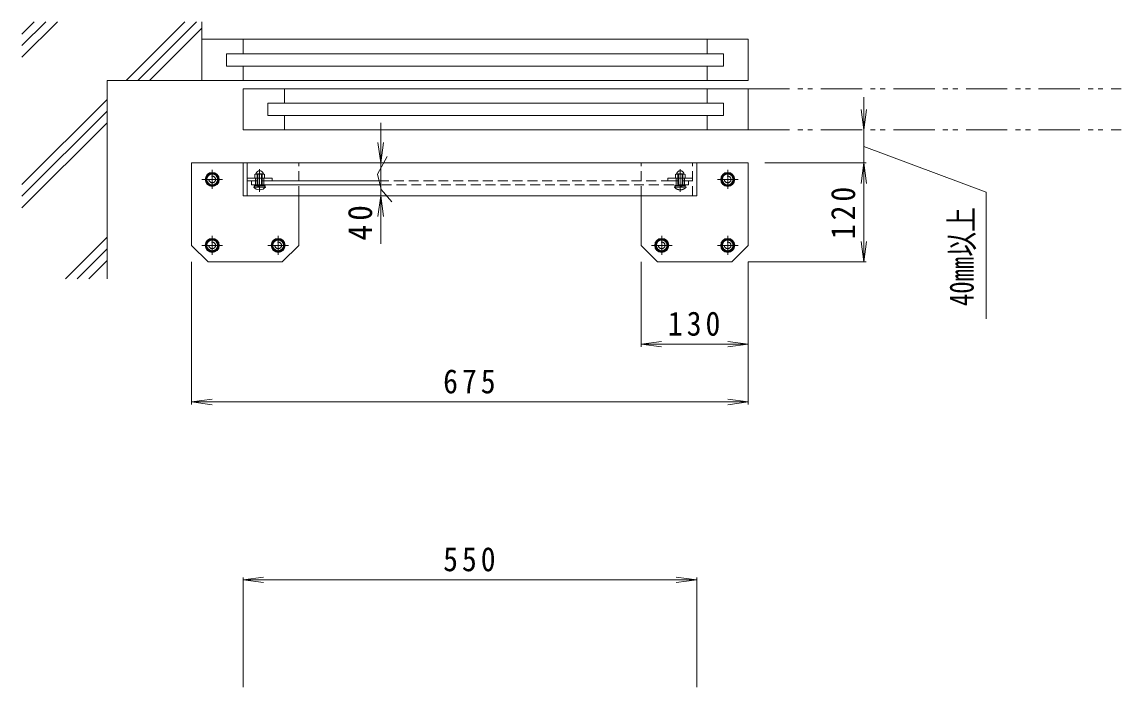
# Model space of a CAD drawing. Units: millimetres at full size, sheet at 1:10. Extents: x -874 to 1816, y -1357 to 1045.
# Drawn here: x -680 to 653, y 238 to 1045 of the extents above; entities that cross this region are included whole.
import ezdxf
from ezdxf.enums import TextEntityAlignment as Align

# ---------------------------------------------------------------- set-up
doc = ezdxf.new("R2010")
doc.units = ezdxf.units.MM
doc.header["$LTSCALE"] = 10
for name, pattern in [('CHAIN1', [8, 5, -1, 1, -1]), ('DASHED1', [1.8, 1.2, -0.6]), ('DOUBLE_CHAIN1', [8.8, 5, -1, 0.6, -0.6, 0.6, -1])]:
    doc.linetypes.add(name, pattern=pattern)
for name, color, linetype, lineweight in [('0-0_通り芯', 4, 'Continuous', 9), ('0-1_躯体', 3, 'CHAIN1', 9), ('0-2_仕上', 6, 'Continuous', 5), ('0-4_その他', 7, 'Continuous', 9), ('0-5_寸法', 2, 'Continuous', 9), ('0-9', 2, 'Continuous', 9), ('0-A', 2, 'Continuous', 9), ('0-B', 2, 'Continuous', 9), ('0-E', 7, 'Continuous', 9), ('0-F', 7, 'Continuous', 9)]:
    doc.layers.add(name, color=color, linetype=linetype, lineweight=lineweight)
doc.styles.add('ＭＳ ゴシック', font='')
doc.styles.get('ＭＳ ゴシック').set_extended_font_data('MS Gothic')

msp = doc.modelspace()

# ---------------------------------------------------------------- linework, layer by layer
at = {"layer": '0-0_通り芯'}
for p, q in [((-473.95, 774.19), (-473.95, 874.19)), ((201.05, 874.19), (-473.95, 874.19)), ((-411.45, 834.19), (-411.45, 874.19)), ((-406.45, 834.19), (-406.45, 874.19)), ((138.55, 834.19), (138.55, 874.19)), ((201.05, 774.19), (201.05, 874.19)), ((138.55, 834.19), (-411.45, 834.19)), ((-343.95, 774.19), (-343.95, 834.19)), ((71.05, 774.19), (71.05, 834.19)), ((-473.95, 774.19), (-453.95, 754.19)), ((-363.95, 754.19), (-343.95, 774.19)), ((91.05, 754.19), (71.05, 774.19)), ((201.05, 774.19), (181.05, 754.19)), ((-363.95, 754.19), (-453.95, 754.19)), ((91.05, 754.19), (181.05, 754.19))]:
    msp.add_line(p, q, dxfattribs=at)
at = {"layer": '0-0_通り芯', "linetype": 'DASHED1'}
for p, q in [((-343.95, 834.19), (-343.95, 874.19)), ((71.05, 834.19), (71.05, 874.19)), ((133.55, 834.19), (133.55, 874.19))]:
    msp.add_line(p, q, dxfattribs=at)
at = {"layer": '0-0_通り芯', "linetype": 'CHAIN1'}
for p, q in [((-436.45, 854.19), (-461.46, 854.19)), ((-448.95, 865.69), (-448.95, 842.69)), ((188.55, 854.19), (163.54, 854.19)), ((176.05, 865.69), (176.05, 842.69)), ((-436.45, 774.19), (-461.46, 774.19)), ((-448.95, 785.69), (-448.95, 762.69)), ((-356.45, 774.19), (-381.46, 774.19)), ((-368.95, 785.69), (-368.95, 762.69)), ((108.55, 774.19), (83.54, 774.19)), ((96.05, 785.69), (96.05, 762.69)), ((188.55, 774.19), (163.54, 774.19)), ((176.05, 785.69), (176.05, 762.69))]:
    msp.add_line(p, q, dxfattribs=at)
at = {"layer": '0-1_躯体'}
for p, q in [((-391.45, 839.1), (-391.45, 866.61)), ((118.55, 839.1), (118.55, 866.61))]:
    msp.add_line(p, q, dxfattribs=at)
at = {"layer": '0-1_躯体', "linetype": 'Continuous'}
for p, q in [((-406.45, 855.69), (-376.45, 855.69)), ((-396.45, 852.69), (-396.45, 855.69)), ((-386.45, 852.69), (-386.45, 855.69)), ((-376.45, 852.69), (-376.45, 855.69)), ((-406.45, 852.69), (-394.45, 852.69)), ((-388.45, 852.69), (-376.45, 852.69))]:
    msp.add_line(p, q, dxfattribs=at)
at = {"layer": '0-1_躯体', "linetype": 'DASHED1'}
for p, q in [((133.55, 855.69), (103.55, 855.69)), ((113.55, 852.69), (113.55, 855.69)), ((123.55, 852.69), (123.55, 855.69))]:
    msp.add_line(p, q, dxfattribs=at)
msp.add_lwpolyline([(133.55, 852.69), (103.55, 852.69), (103.55, 855.69)], dxfattribs=at)
at = {"layer": '0-2_仕上'}
for p, q in [((-401.45, 847.69), (-401.45, 852.69)), ((-245.49, 847.69), (-401.45, 847.69)), ((-396.45, 847.69), (-396.45, 852.69)), ((-386.45, 847.69), (-386.45, 852.69)), ((-376.45, 852.69), (-246.7, 852.69))]:
    msp.add_line(p, q, dxfattribs=at)
at = {"layer": '0-2_仕上', "linetype": 'DASHED1'}
for p, q in [((-246.7, 852.69), (103.55, 852.69)), ((128.55, 847.69), (-245.49, 847.69)), ((113.55, 847.69), (113.55, 852.69)), ((123.55, 847.69), (123.55, 852.69)), ((128.55, 847.69), (128.55, 852.69))]:
    msp.add_line(p, q, dxfattribs=at)
at = {"layer": '0-4_その他'}
for p, q in [((341.05, 874.19), (341.05, 954.13)), ((341.05, 914.19), (337.78, 938.97)), ((341.05, 914.19), (344.31, 938.97)), ((-244.71, 922.89), (-244.71, 776.17)), ((-244.71, 874.19), (-247.98, 898.97)), ((-244.71, 874.19), (-241.45, 898.97)), ((344.05, 874.19), (221.05, 874.19)), ((341.05, 874.19), (337.78, 849.4)), ((341.05, 754.19), (341.05, 874.19)), ((341.05, 874.19), (344.31, 849.4)), ((-244.71, 834.19), (-247.98, 809.4)), ((-244.71, 834.19), (-241.45, 809.4)), ((341.05, 754.19), (337.78, 778.97)), ((341.05, 754.19), (344.31, 778.97)), ((-473.95, 581.19), (-473.95, 754.19)), ((71.05, 651.19), (71.05, 754.19)), ((344.05, 754.19), (201.05, 754.19)), ((201.05, 581.19), (201.05, 754.19)), ((71.05, 654.19), (95.83, 657.45)), ((71.05, 654.19), (95.83, 650.92)), ((71.05, 654.19), (201.05, 654.19)), ((201.05, 654.19), (176.26, 657.45)), ((201.05, 654.19), (176.26, 650.92)), ((-473.95, 584.19), (-449.17, 587.45)), ((201.05, 584.19), (176.26, 587.45)), ((-473.95, 584.19), (-449.17, 580.92)), ((-473.95, 584.19), (201.05, 584.19)), ((201.05, 584.19), (176.26, 580.92)), ((-411.45, 368.39), (-386.67, 371.65)), ((-411.45, 371.39), (-411.45, 238.39)), ((-411.45, 368.39), (-386.67, 365.13)), ((-411.45, 368.39), (138.55, 368.39)), ((138.55, 368.39), (113.76, 371.65)), ((138.55, 368.39), (113.76, 365.13)), ((138.55, 371.39), (138.55, 238.39))]:
    msp.add_line(p, q, dxfattribs=at)
at = {"layer": '0-5_寸法', "color": 7, "linetype": 'DOUBLE_CHAIN1'}
for p, q in [((201.05, 964.19), (652.94, 964.19)), ((201.05, 914.19), (652.94, 914.19))]:
    msp.add_line(p, q, dxfattribs=at)
at = {"layer": '0-5_寸法', "color": 7}
for q in [(341.05, 894.16), (489.38, 685.26)]:
    msp.add_line((489.38, 838.9), q, dxfattribs=at)
at = {"layer": '0-9'}
for centre, radius in [((-448.95, 854.19), 8.5), ((-448.95, 854.19), 7.7), ((176.05, 854.19), 8.5), ((176.05, 854.19), 7.7), ((-448.95, 774.19), 8.5), ((-448.95, 774.19), 7.7), ((-368.95, 774.19), 8.5), ((-368.95, 774.19), 7.7), ((96.05, 774.19), 8.5), ((96.05, 774.19), 7.7), ((176.05, 774.19), 8.5), ((176.05, 774.19), 7.7)]:
    msp.add_circle(centre, radius, dxfattribs=at)
at = {"layer": '0-A'}
for p, q in [((-395.95, 860.84), (-397.23, 860.11)), ((-397.23, 860.11), (-397.23, 856.26)), ((-396.22, 855.69), (-397.23, 856.26)), ((-396.22, 860.69), (-386.68, 860.69)), ((-395.7, 861.27), (-395.7, 861.66)), ((-394.45, 847.69), (-394.45, 855.69)), ((-394.34, 860.11), (-394.34, 856.26)), ((-393.58, 847.69), (-393.58, 855.69)), ((-389.32, 847.69), (-389.32, 855.69)), ((-388.57, 860.11), (-388.57, 856.26)), ((-388.45, 847.69), (-388.45, 855.69)), ((-387.2, 861.66), (-387.2, 861.27)), ((-386.95, 860.84), (-385.68, 860.11)), ((-386.68, 855.69), (-385.68, 856.26)), ((-385.68, 860.11), (-385.68, 856.26)), ((-398.45, 845.19), (-398.45, 844.77)), ((-384.45, 845.19), (-398.45, 845.19)), ((-397.55, 845.19), (-397.55, 846.69)), ((-393.45, 845.19), (-393.45, 846.69)), ((-392.45, 845.19), (-392.45, 846.69)), ((-390.97, 842.12), (-391.93, 842.12)), ((-391.93, 841.5), (-391.93, 842.12)), ((-390.97, 841.5), (-390.97, 842.12)), ((-385.35, 845.19), (-385.35, 846.69)), ((-384.95, 846.69), (-384.95, 847.69))]:
    msp.add_line(p, q, dxfattribs=at)
at = {"layer": '0-A', "linetype": 'DASHED1'}
for p, q in [((-388.45, 861.19), (-394.45, 861.19)), ((-394.45, 855.69), (-394.45, 861.19)), ((-393.58, 855.69), (-393.58, 861.19)), ((-389.32, 855.69), (-389.32, 861.19)), ((-388.45, 855.69), (-388.45, 861.19)), ((114.05, 860.84), (112.77, 860.11)), ((112.77, 860.11), (112.77, 856.26)), ((113.78, 855.69), (112.77, 856.26)), ((123.32, 860.69), (113.78, 860.69)), ((114.3, 861.66), (114.3, 861.27)), ((115.55, 861.19), (121.55, 861.19)), ((115.55, 847.69), (115.55, 861.19)), ((115.66, 860.11), (115.66, 856.26)), ((116.42, 847.69), (116.42, 861.19)), ((120.68, 847.69), (120.68, 861.19)), ((121.43, 860.11), (121.43, 856.26)), ((121.55, 847.69), (121.55, 861.19)), ((122.8, 861.27), (122.8, 861.66)), ((123.05, 860.84), (124.32, 860.11)), ((123.32, 855.69), (124.32, 856.26)), ((124.32, 860.11), (124.32, 856.26)), ((111.55, 845.19), (125.55, 845.19)), ((112.05, 846.69), (112.05, 847.69)), ((112.45, 845.19), (112.45, 846.69)), ((118.07, 842.12), (119.03, 842.12)), ((118.07, 841.5), (118.07, 842.12)), ((119.03, 841.5), (119.03, 842.12)), ((119.55, 845.19), (119.55, 846.69)), ((120.55, 845.19), (120.55, 846.69)), ((124.65, 845.19), (124.65, 846.69)), ((125.55, 845.19), (125.55, 844.77))]:
    msp.add_line(p, q, dxfattribs=at)
at = {"layer": '0-A'}
for points in [[(-384.45, 845.19), (-384.45, 844.77), (-398.45, 844.77)], [(-384.95, 846.69), (-397.95, 846.69), (-397.95, 847.69)]]:
    msp.add_lwpolyline(points, dxfattribs=at)
at = {"layer": '0-A', "linetype": 'DASHED1'}
for points in [[(111.55, 845.19), (111.55, 844.77), (125.55, 844.77)], [(112.05, 846.69), (125.05, 846.69), (125.05, 847.69)]]:
    msp.add_lwpolyline(points, dxfattribs=at)
at = {"layer": '0-A'}
for centre, radius, start, end in [((-396.22, 857.33), 3.36, 55.84544, 90), ((-396.22, 859.04), 3.36, 270, 304.15456), ((-396.2, 861.27), 0.5, 300.0011, 0), ((-391.45, 860.19), 4.5, 19.18785, 160.81424), ((-391.45, 853.2), 7.49, 67.32349, 112.67651), ((-391.45, 863.17), 7.49, 247.32349, 292.67651), ((-386.68, 857.33), 3.36, 90, 124.15456), ((-386.68, 859.04), 3.36, 235.84544, 270), ((-386.7, 861.27), 0.5, 180, 239.9989), ((-391.45, 850.59), 9.1, 219.71515, 266.98228), ((-391.45, 850.59), 9.1, 273.01741, 320.28485)]:
    msp.add_arc(centre, radius, start, end, dxfattribs=at)
at = {"layer": '0-A', "linetype": 'DASHED1'}
for centre, radius, start, end in [((113.78, 857.33), 3.36, 55.84544, 90), ((113.78, 859.04), 3.36, 270, 304.15456), ((113.8, 861.27), 0.5, 300.0011, 0), ((118.55, 860.19), 4.5, 19.18576, 160.81215), ((118.55, 853.2), 7.49, 67.32349, 112.67651), ((118.55, 863.17), 7.49, 247.32349, 292.67651), ((123.32, 857.33), 3.36, 90, 124.15456), ((123.32, 859.04), 3.36, 235.84544, 270), ((123.3, 861.27), 0.5, 180, 239.9989), ((118.55, 850.59), 9.1, 219.71515, 266.98259), ((118.55, 850.59), 9.1, 273.01772, 320.28485)]:
    msp.add_arc(centre, radius, start, end, dxfattribs=at)
at = {"layer": '0-B'}
msp.add_line((-445.2, 860.69), (-452.71, 860.69), dxfattribs=at)
for points in [[(-452.71, 860.69), (-456.46, 854.19), (-452.71, 847.69), (-445.2, 847.69)], [(-445.2, 847.69), (-441.45, 854.19), (-445.2, 860.69)]]:
    msp.add_lwpolyline(points, dxfattribs=at)
for points in [[(179.8, 847.69), (183.55, 854.19), (179.8, 860.69), (172.29, 860.69), (168.54, 854.19), (172.29, 847.69)], [(-445.2, 767.69), (-441.45, 774.19), (-445.2, 780.69), (-452.71, 780.69), (-456.46, 774.19), (-452.71, 767.69)], [(-365.2, 767.69), (-361.45, 774.19), (-365.2, 780.69), (-372.71, 780.69), (-376.46, 774.19), (-372.71, 767.69)], [(99.8, 767.69), (103.55, 774.19), (99.8, 780.69), (92.29, 780.69), (88.54, 774.19), (92.29, 767.69)], [(179.8, 767.69), (183.55, 774.19), (179.8, 780.69), (172.29, 780.69), (168.54, 774.19), (172.29, 767.69)]]:
    msp.add_lwpolyline(points, close=True, dxfattribs=at)
for centre in [(-448.95, 854.19), (176.05, 854.19), (-448.95, 774.19), (-368.95, 774.19), (96.05, 774.19), (176.05, 774.19)]:
    msp.add_circle(centre, 6.5, dxfattribs=at)
at = {"layer": '0-B', "linetype": 'DASHED1'}
for centre in [(-448.95, 854.19), (176.05, 854.19), (-448.95, 774.19), (-368.95, 774.19), (96.05, 774.19), (176.05, 774.19)]:
    msp.add_circle(centre, 4, dxfattribs=at)
at = {"layer": '0-E'}
for p, q in [((-636.72, 1045.24), (-679.61, 1002.35)), ((-650.86, 1045.24), (-679.61, 1016.49)), ((-665, 1045.24), (-679.61, 1030.64)), ((-482.35, 1045.24), (-553.4, 974.19)), ((-468.2, 1045.24), (-539.26, 974.19)), ((-461.45, 974.19), (-461.45, 1045.24)), ((-461.45, 1037.85), (-525.12, 974.19)), ((201.05, 1024.19), (-461.45, 1024.19)), ((-411.45, 1006.69), (-411.45, 1024.19)), ((151.05, 1006.69), (151.05, 1024.19)), ((201.05, 974.19), (201.05, 1024.19)), ((-431.45, 991.69), (-431.45, 1006.69)), ((-431.45, 1006.69), (171.05, 1006.69)), ((171.05, 991.69), (171.05, 1006.69)), ((-431.45, 991.69), (171.05, 991.69)), ((-411.45, 974.19), (-411.45, 991.69)), ((151.05, 974.19), (151.05, 991.69)), ((-576.45, 733.73), (-576.45, 974.19)), ((201.05, 974.19), (-576.45, 974.19)), ((-411.45, 914.19), (-411.45, 964.19)), ((201.05, 964.19), (-411.45, 964.19)), ((-361.45, 946.69), (-361.45, 964.19)), ((151.05, 946.69), (151.05, 964.19)), ((201.05, 914.19), (201.05, 964.19)), ((-576.45, 951.13), (-679.61, 847.98)), ((-381.45, 931.69), (-381.45, 946.69)), ((-381.45, 946.69), (171.05, 946.69)), ((171.05, 931.69), (171.05, 946.69)), ((-576.45, 936.99), (-679.61, 833.84)), ((-576.45, 922.85), (-679.61, 819.69)), ((-381.45, 931.69), (171.05, 931.69)), ((-361.45, 914.19), (-361.45, 931.69)), ((151.05, 914.19), (151.05, 931.69)), ((201.05, 914.19), (-411.45, 914.19)), ((-576.45, 784.07), (-626.79, 733.73)), ((-576.45, 769.93), (-612.65, 733.73)), ((-576.45, 755.78), (-598.51, 733.73))]:
    msp.add_line(p, q, dxfattribs=at)
at = {"layer": '0-F'}
msp.add_lwpolyline([(-237, 882.08), (-248.64, 860.74), (-244.11, 841.99), (-231.18, 827.11)], dxfattribs=at)

# ---------------------------------------------------------------- texts
at = {"layer": '0-4_その他', "color": 2, "style": 'ＭＳ ゴシック', "width": 0.75}
msp.add_text('40㎜以上', height=29.33, rotation=90, dxfattribs=at).set_placement((483.04, 700.58), align=Align.BOTTOM_LEFT)
at = {"layer": '0-4_その他', "color": 2, "char_height": 29.33, "attachment_point": 7, "rotation": 90, "style": 'ＭＳ ゴシック'}
for s, insert in [('\\T1.27;\\W0.9;120', (331.05, 781.69)), ('\\T1.27;\\W0.95;40', (-254.71, 780.01))]:
    msp.add_mtext(s, dxfattribs=dict(at, insert=insert))
at = {"layer": '0-4_その他', "color": 2, "char_height": 29.33, "attachment_point": 7, "style": 'ＭＳ ゴシック'}
for s, insert in [('\\T1.27;\\W0.9;130', (103.55, 664.19)), ('\\T1.27;\\W0.9;675', (-168.95, 594.19)), ('\\T1.27;\\W0.9;550', (-168.95, 378.39))]:
    msp.add_mtext(s, dxfattribs=dict(at, insert=insert))

doc.saveas('drawing.dxf')
